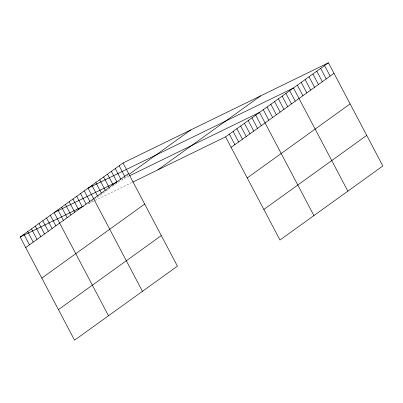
<?xml version="1.0" encoding="UTF-8"?>
<svg xmlns="http://www.w3.org/2000/svg" width="403" height="403" viewBox="0 0 403 403"><rect width="100%" height="100%" fill="white"/><g stroke="black" fill="none" stroke-linecap="round" stroke-linejoin="round"><path stroke-width="0.3" stroke-dasharray="2.02 1.51" d="M110.1 188.02L87.94 203.973L131.59 182.685M112.457 186.322L121.419 179.874M125.66 176.816L121.892 179.531L128.985 176.076M126.607 176.141L128.492 174.781"/><path stroke-width="0.6" d="M123.031 162.978L177.426 266.151L74.545 340.203L20.15 237.029L123.031 162.978L328.455 62.797L382.85 165.971L279.969 240.022L225.574 136.849L328.455 62.797M25.696 247.553L128.577 173.497M129.434 174.101L190.821 129.917M157.785 169.91L260.665 95.859M41.816 278.125L144.697 204.074M231.121 147.372L334.001 73.321M58.425 309.625L161.306 235.574M247.241 177.945L350.121 103.893M263.849 209.449L366.73 135.393M116.805 182.015L54.103 212.593L108.498 315.766M129.529 175.809L259.522 112.412L313.917 215.585M20.15 237.029L83.421 206.175M132.683 182.151L225.574 136.849M324.566 65.593L330.112 76.117M320.682 68.394L326.229 78.912M316.793 71.19L322.34 81.713M312.909 73.986L318.456 84.509M309.02 76.787L314.567 87.305M305.131 79.582L310.683 90.106M301.248 82.378L306.794 92.902M297.359 85.179L302.91 95.697M347.87 191.148L293.475 87.975L88.05 188.156L142.45 291.329M289.702 90.69L295.248 101.213M285.929 93.405L291.475 103.929M282.155 96.121L287.702 106.644M278.382 98.836L283.934 109.359M274.614 101.551L280.161 112.074M270.841 104.266L276.387 114.79M267.068 106.981L272.614 117.505M263.295 109.697L268.841 120.22M255.749 115.127L261.295 125.65M251.976 117.842L257.527 128.366M248.208 120.557L253.754 131.081M244.435 123.273L249.981 133.796M240.662 125.988L246.208 136.511M236.888 128.703L242.435 139.226M233.115 131.418L238.662 141.942M229.342 134.134L234.894 144.657M119.147 165.774L124.693 176.297M115.258 168.575L120.804 179.093M111.374 171.371L116.92 181.889M107.485 174.167L113.031 184.69M103.596 176.967L109.148 187.486M99.712 179.763L105.259 190.281M95.823 182.559L101.375 193.082M91.939 185.36L97.486 195.878M84.277 190.871L89.829 201.389M80.509 193.586L86.056 204.104M76.736 196.301L82.283 206.825M72.963 199.017L78.509 209.54M69.19 201.732L74.736 212.255M65.417 204.447L70.963 214.97M61.644 207.162L67.19 217.685M57.876 209.877L63.422 220.401M50.33 215.308L55.876 225.831M46.557 218.023L52.103 228.546M42.783 220.738L48.33 231.262M39.01 223.453L44.557 233.977M35.237 226.169L40.789 236.692M31.469 228.884L37.016 239.407M27.696 231.599L33.242 242.122M23.923 234.314L29.469 244.838"/></g></svg>
